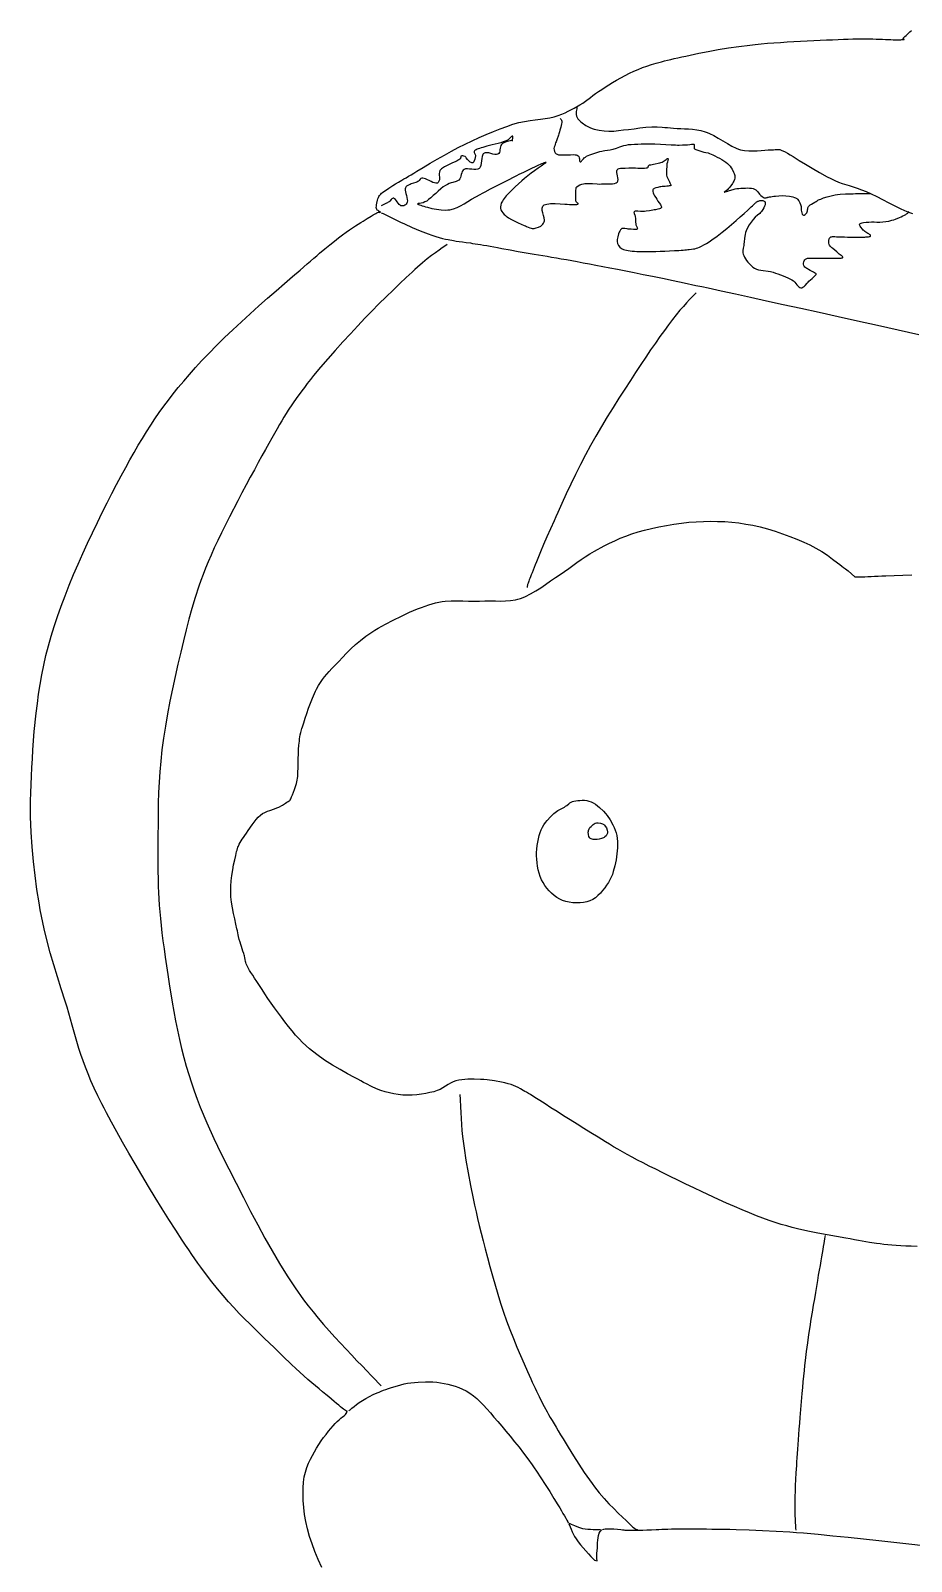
# Model space of a CAD drawing. Header units: millimetres. Extents: x 7 to 210, y 79 to 183.
# Drawn here: x 7 to 35.03, y 125.75 to 174.44 of the extents above; entities that cross this region are included whole.
import ezdxf

# ---------------------------------------------------------------- set-up
doc = ezdxf.new("R2010")
doc.units = ezdxf.units.MM
doc.header["$MEASUREMENT"] = 0
doc.layers.get('0').update_dxf_attribs({"linetype": 'CONTINUOUS'})

msp = doc.modelspace()

# ---------------------------------------------------------------- linework, layer by layer
at = {"color": 3}
msp.add_lwpolyline([(16.269, 125.56), (16.154, 125.814), (16.052, 126.064), (15.963, 126.308), (15.883, 126.546), (15.815, 126.781), (15.762, 127.014), (15.723, 127.243), (15.697, 127.467), (15.682, 127.683), (15.677, 127.889), (15.681, 128.085), (15.692, 128.267), (15.713, 128.436), (15.749, 128.591), (15.795, 128.735), (15.849, 128.87), (15.911, 128.997), (15.975, 129.119), (16.106, 129.354), (16.172, 129.469), (16.246, 129.581), (16.324, 129.688), (16.405, 129.791), (16.484, 129.887), (16.561, 129.977), (16.634, 130.06), (16.698, 130.135), (16.759, 130.201), (16.82, 130.257), (16.878, 130.305), (16.933, 130.346), (16.981, 130.384), (17.02, 130.419), (17.049, 130.453), (17.063, 130.488), (17.067, 130.504), (17.071, 130.513), (17.079, 130.522), (17.081, 130.524), (17.071, 130.526), (17.06, 130.53), (17.045, 130.538), (17.023, 130.55), (16.996, 130.567), (16.962, 130.591), (16.919, 130.624), (16.869, 130.664), (16.811, 130.715), (16.743, 130.773), (16.668, 130.837), (16.584, 130.906), (16.494, 130.981), (16.397, 131.061), (16.293, 131.147), (16.185, 131.237), (16.071, 131.333), (15.952, 131.433), (15.83, 131.539), (15.703, 131.65), (15.574, 131.765), (15.442, 131.886), (15.308, 132.011), (15.035, 132.277), (14.751, 132.554), (14.452, 132.841), (14.297, 132.99), (14.138, 133.143), (13.977, 133.302), (13.812, 133.468), (13.645, 133.64), (13.475, 133.821), (13.303, 134.01), (13.129, 134.208), (12.953, 134.417), (12.776, 134.637), (12.597, 134.868), (12.418, 135.112), (12.326, 135.241), (12.232, 135.375), (12.135, 135.516), (12.036, 135.661), (11.936, 135.811), (11.832, 135.967), (11.622, 136.289), (11.408, 136.624), (11.19, 136.969), (10.972, 137.322), (10.754, 137.678), (10.54, 138.035), (10.33, 138.391), (10.126, 138.74), (9.932, 139.082), (9.747, 139.412), (9.574, 139.726), (9.493, 139.877), (9.415, 140.023), (9.342, 140.164), (9.272, 140.299), (9.144, 140.557), (9.03, 140.801), (8.926, 141.033), (8.833, 141.256), (8.749, 141.469), (8.674, 141.673), (8.606, 141.872), (8.543, 142.065), (8.429, 142.44), (8.325, 142.81), (8.219, 143.183), (8.163, 143.376), (8.103, 143.572), (7.98, 143.965), (7.859, 144.349), (7.742, 144.725), (7.631, 145.102), (7.528, 145.482), (7.433, 145.871), (7.348, 146.273), (7.31, 146.48), (7.274, 146.693), (7.208, 147.126), (7.149, 147.566), (7.097, 148.016), (7.055, 148.477), (7.024, 148.948), (7.006, 149.436), (7.004, 149.939), (7.009, 150.196), (7.019, 150.46), (7.031, 150.727), (7.045, 151.001), (7.06, 151.28), (7.078, 151.564), (7.122, 152.143), (7.182, 152.735), (7.219, 153.036), (7.261, 153.339), (7.31, 153.644), (7.364, 153.949), (7.426, 154.256), (7.494, 154.564), (7.571, 154.872), (7.656, 155.179), (7.752, 155.49), (7.859, 155.81), (7.975, 156.135), (8.099, 156.466), (8.232, 156.8), (8.371, 157.136), (8.516, 157.473), (8.665, 157.809), (8.818, 158.142), (8.972, 158.471), (9.128, 158.795), (9.284, 159.112), (9.44, 159.42), (9.592, 159.718), (9.742, 160.006), (9.889, 160.28), (10.03, 160.54), (10.166, 160.788), (10.3, 161.025), (10.432, 161.252), (10.563, 161.471), (10.694, 161.684), (10.826, 161.89), (10.96, 162.093), (11.098, 162.292), (11.241, 162.491), (11.388, 162.689), (11.543, 162.888), (11.705, 163.089), (11.876, 163.295), (12.057, 163.505), (12.248, 163.723), (12.35, 163.835), (12.455, 163.95), (12.682, 164.185), (12.924, 164.428), (13.179, 164.676), (13.443, 164.927), (13.715, 165.18), (14.269, 165.682), (14.546, 165.928), (14.818, 166.166), (15.083, 166.397), (15.339, 166.618), (15.581, 166.826), (15.807, 167.02), (15.913, 167.111), (16.015, 167.198), (16.112, 167.28), (16.202, 167.358), (16.371, 167.501), (16.526, 167.631), (16.672, 167.747), (16.807, 167.851), (16.931, 167.945), (17.046, 168.028), (17.152, 168.103), (17.252, 168.17), (17.343, 168.23), (17.429, 168.284), (17.508, 168.333), (17.582, 168.378), (17.719, 168.462), (17.843, 168.541), (17.9, 168.578), (17.947, 168.606), (17.988, 168.628), (18.021, 168.644), (18.048, 168.655), (18.07, 168.662), (18.099, 168.664), (18.115, 168.658), (18.122, 168.651), (18.126, 168.648), (18.133, 168.655), (18.137, 168.669), (18.127, 168.68), (18.108, 168.692), (18.085, 168.703), (18.059, 168.717), (18.035, 168.733), (18.017, 168.754), (18.008, 168.781), (18.005, 168.815), (18.006, 168.856), (18.01, 168.902), (18.017, 168.951), (18.039, 169.049), (18.054, 169.093), (18.071, 169.133), (18.089, 169.167), (18.106, 169.195), (18.147, 169.244), (18.174, 169.267), (18.206, 169.294), (18.247, 169.324), (18.297, 169.36), (18.408, 169.435), (18.467, 169.474), (18.535, 169.517), (18.614, 169.564), (18.708, 169.62), (18.761, 169.651), (18.819, 169.685), (18.883, 169.723), (18.953, 169.763), (19.029, 169.808), (19.112, 169.858), (19.2, 169.911), (19.295, 169.969), (19.498, 170.091), (19.716, 170.221), (19.942, 170.353), (20.17, 170.484), (20.396, 170.608), (20.615, 170.721), (20.832, 170.827), (21.054, 170.933), (21.28, 171.037), (21.506, 171.137), (21.73, 171.231), (21.947, 171.318), (22.156, 171.396), (22.353, 171.464), (22.541, 171.516), (22.723, 171.555), (22.897, 171.585), (23.065, 171.607), (23.227, 171.625), (23.38, 171.646), (23.526, 171.67), (23.663, 171.703), (23.79, 171.743), (23.905, 171.785), (24.011, 171.83), (24.111, 171.876), (24.298, 171.975), (24.482, 172.081), (24.573, 172.136), (24.657, 172.194), (24.817, 172.315), (24.898, 172.377), (24.983, 172.44), (25.076, 172.505), (25.177, 172.572), (25.288, 172.642), (25.404, 172.715), (25.526, 172.791), (25.652, 172.868), (25.919, 173.018), (26.058, 173.088), (26.201, 173.152), (26.342, 173.209), (26.478, 173.263), (26.615, 173.313), (26.757, 173.359), (26.911, 173.405), (26.994, 173.428), (27.081, 173.451), (27.172, 173.475), (27.27, 173.498), (27.375, 173.524), (27.486, 173.549), (27.604, 173.576), (27.728, 173.603), (27.857, 173.632), (27.991, 173.66), (28.272, 173.719), (28.57, 173.779), (28.883, 173.836), (29.208, 173.891), (29.543, 173.94), (29.886, 173.983), (30.065, 174.002), (30.253, 174.02), (30.45, 174.037), (30.653, 174.052), (30.863, 174.068), (31.075, 174.081), (31.503, 174.106), (31.925, 174.128), (32.129, 174.137), (32.327, 174.146), (32.517, 174.153), (32.698, 174.16), (32.867, 174.167), (33.023, 174.172), (33.168, 174.176), (33.308, 174.179), (33.441, 174.18), (33.568, 174.18), (33.69, 174.178), (33.805, 174.176), (33.916, 174.172), (34.02, 174.168), (34.117, 174.165), (34.21, 174.161), (34.296, 174.158), (34.377, 174.155), (34.452, 174.152), (34.521, 174.15), (34.585, 174.15), (34.643, 174.151), (34.693, 174.153), (34.731, 174.155), (34.759, 174.156), (34.779, 174.158), (34.791, 174.16), (34.797, 174.163), (34.798, 174.165), (34.796, 174.168), (34.785, 174.177), (34.775, 174.189), (34.772, 174.197), (34.774, 174.206), (34.781, 174.215), (34.794, 174.227), (34.828, 174.253), (34.861, 174.284), (34.897, 174.319), (34.937, 174.358), (34.983, 174.399), (35.039, 174.441)], dxfattribs=at)
at = {"color": 7}
for points in [[(24.392, 172.018), (24.39, 171.991), (24.382, 171.957), (24.374, 171.915), (24.366, 171.868), (24.362, 171.819), (24.363, 171.77), (24.373, 171.722), (24.392, 171.678), (24.422, 171.636), (24.461, 171.591), (24.507, 171.547), (24.56, 171.503), (24.677, 171.422), (24.74, 171.387), (24.803, 171.356), (24.869, 171.331), (24.94, 171.309), (25.093, 171.276), (25.252, 171.255), (25.409, 171.244), (25.485, 171.242), (25.56, 171.245), (25.712, 171.26), (25.867, 171.28), (26.031, 171.3), (26.208, 171.32), (26.395, 171.344), (26.584, 171.365), (26.768, 171.376), (26.855, 171.377), (26.938, 171.376), (27.101, 171.369), (27.184, 171.362), (27.272, 171.355), (27.366, 171.347), (27.467, 171.338), (27.577, 171.33), (27.694, 171.326), (27.815, 171.321), (27.941, 171.314), (28.071, 171.304), (28.203, 171.287), (28.336, 171.261), (28.469, 171.224), (28.536, 171.2), (28.605, 171.171), (28.745, 171.101), (28.888, 171.019), (29.032, 170.932), (29.177, 170.846), (29.319, 170.766), (29.459, 170.7), (29.526, 170.674), (29.593, 170.652), (29.726, 170.626), (29.862, 170.614), (29.997, 170.612), (30.129, 170.619), (30.255, 170.63), (30.372, 170.642), (30.479, 170.65), (30.571, 170.652), (30.61, 170.652), (30.644, 170.652), (30.699, 170.656), (30.74, 170.66), (30.773, 170.663), (30.805, 170.662), (30.841, 170.657), (30.885, 170.643), (30.912, 170.633), (30.944, 170.62), (31.015, 170.586), (31.094, 170.543), (31.179, 170.492), (31.268, 170.436), (31.459, 170.314), (31.662, 170.191), (31.767, 170.13), (31.878, 170.065), (32.111, 169.928), (32.352, 169.795), (32.473, 169.733), (32.594, 169.675), (32.712, 169.625), (32.827, 169.583), (33.057, 169.51), (33.178, 169.473), (33.305, 169.43), (33.442, 169.382), (33.589, 169.322), (33.752, 169.249), (33.929, 169.161), (34.117, 169.065), (34.31, 168.965), (34.506, 168.866), (34.699, 168.774), (34.886, 168.692), (34.976, 168.657), (35.063, 168.627)], [(23.852, 171.653), (23.865, 171.638), (23.884, 171.618), (23.901, 171.591), (23.91, 171.559), (23.908, 171.519), (23.898, 171.471), (23.872, 171.369), (23.848, 171.27), (23.833, 171.218), (23.813, 171.156), (23.801, 171.12), (23.787, 171.08), (23.756, 170.994), (23.725, 170.907), (23.712, 170.868), (23.701, 170.834), (23.682, 170.777), (23.666, 170.729), (23.659, 170.687), (23.663, 170.645), (23.675, 170.601), (23.694, 170.558), (23.709, 170.539), (23.731, 170.521), (23.762, 170.506), (23.802, 170.494), (23.827, 170.49), (23.857, 170.487), (23.929, 170.486), (24.011, 170.488), (24.099, 170.492), (24.187, 170.495), (24.268, 170.496), (24.338, 170.492), (24.368, 170.488), (24.392, 170.481), (24.428, 170.462), (24.45, 170.432), (24.462, 170.398), (24.468, 170.363), (24.47, 170.328), (24.473, 170.298), (24.481, 170.277), (24.494, 170.267), (24.513, 170.27), (24.532, 170.284), (24.55, 170.305), (24.571, 170.332), (24.596, 170.361), (24.623, 170.391), (24.657, 170.419), (24.697, 170.444), (24.744, 170.466), (24.8, 170.488), (24.861, 170.51), (24.927, 170.532), (25.059, 170.574), (25.121, 170.592), (25.177, 170.607), (25.228, 170.619), (25.273, 170.628), (25.358, 170.64), (25.444, 170.651), (25.49, 170.659), (25.54, 170.67), (25.646, 170.704), (25.755, 170.745), (25.815, 170.765), (25.88, 170.785), (25.951, 170.801), (26.03, 170.814), (26.119, 170.823), (26.218, 170.829), (26.325, 170.834), (26.437, 170.837), (26.66, 170.838), (26.766, 170.838), (26.865, 170.837), (27.048, 170.831), (27.223, 170.821), (27.383, 170.81), (27.456, 170.806), (27.525, 170.804), (27.587, 170.802), (27.645, 170.802), (27.747, 170.803), (27.834, 170.806), (27.911, 170.808), (27.977, 170.816), (28.031, 170.827), (28.074, 170.833), (28.091, 170.831), (28.107, 170.825), (28.117, 170.815), (28.121, 170.799), (28.119, 170.759), (28.118, 170.716), (28.123, 170.696), (28.135, 170.68), (28.154, 170.666), (28.177, 170.655), (28.233, 170.635), (28.298, 170.615), (28.364, 170.596), (28.428, 170.58), (28.492, 170.567), (28.565, 170.549), (28.608, 170.533), (28.656, 170.512), (28.713, 170.485), (28.778, 170.454), (28.85, 170.418), (28.924, 170.379), (28.998, 170.338), (29.068, 170.296), (29.132, 170.254), (29.184, 170.212), (29.228, 170.17), (29.267, 170.125), (29.3, 170.078), (29.329, 170.031), (29.373, 169.939), (29.39, 169.897), (29.403, 169.86), (29.412, 169.828), (29.417, 169.799), (29.416, 169.75), (29.401, 169.703), (29.378, 169.65), (29.361, 169.618), (29.339, 169.582), (29.286, 169.507), (29.231, 169.436), (29.205, 169.406), (29.184, 169.381), (29.141, 169.344), (29.097, 169.32), (29.081, 169.312), (29.072, 169.307), (29.072, 169.305), (29.084, 169.305), (29.109, 169.311), (29.145, 169.322), (29.19, 169.338), (29.243, 169.356), (29.36, 169.391), (29.42, 169.405), (29.478, 169.415), (29.539, 169.422), (29.606, 169.428), (29.748, 169.435), (29.818, 169.436), (29.885, 169.433), (29.947, 169.426), (30, 169.415), (30.044, 169.397), (30.083, 169.372), (30.116, 169.341), (30.147, 169.309), (30.198, 169.244), (30.222, 169.215), (30.246, 169.193), (30.287, 169.162), (30.319, 169.14), (30.349, 169.126), (30.38, 169.118), (30.408, 169.119), (30.433, 169.128), (30.448, 169.134), (30.466, 169.141), (30.49, 169.146), (30.52, 169.152), (30.558, 169.158), (30.603, 169.164), (30.652, 169.171), (30.706, 169.179), (30.818, 169.191), (30.927, 169.193), (31.037, 169.187), (31.153, 169.174), (31.209, 169.164), (31.261, 169.152), (31.308, 169.138), (31.348, 169.122), (31.382, 169.102), (31.409, 169.079), (31.451, 169.025), (31.481, 168.967), (31.505, 168.909), (31.52, 168.851), (31.524, 168.79), (31.524, 168.732), (31.531, 168.683), (31.544, 168.643), (31.56, 168.607), (31.578, 168.582), (31.598, 168.57), (31.61, 168.57), (31.623, 168.575), (31.653, 168.593), (31.681, 168.621), (31.703, 168.649), (31.715, 168.678), (31.722, 168.71), (31.727, 168.744), (31.733, 168.774), (31.739, 168.8), (31.744, 168.823), (31.753, 168.845), (31.774, 168.869), (31.809, 168.896), (31.856, 168.925), (31.907, 168.955), (31.956, 168.982), (31.997, 169.007), (32.034, 169.032), (32.055, 169.044), (32.081, 169.057), (32.111, 169.07), (32.147, 169.085), (32.191, 169.1), (32.24, 169.118), (32.35, 169.155), (32.475, 169.191), (32.61, 169.219), (32.683, 169.228), (32.762, 169.236), (32.931, 169.246), (33.1, 169.252), (33.178, 169.253), (33.252, 169.256), (33.392, 169.258), (33.46, 169.259), (33.525, 169.258), (33.585, 169.258), (33.639, 169.257), (33.683, 169.256), (33.718, 169.256)], [(22.338, 170.922), (22.339, 170.937), (22.343, 170.959), (22.352, 171.015), (22.354, 171.041), (22.353, 171.064), (22.348, 171.08), (22.338, 171.086), (22.323, 171.081), (22.307, 171.068), (22.288, 171.05), (22.265, 171.026), (22.237, 170.999), (22.203, 170.972), (22.161, 170.946), (22.11, 170.922), (22.047, 170.9), (21.969, 170.877), (21.881, 170.853), (21.789, 170.829), (21.695, 170.806), (21.605, 170.783), (21.523, 170.761), (21.454, 170.742), (21.395, 170.724), (21.341, 170.708), (21.293, 170.693), (21.249, 170.678), (21.211, 170.665), (21.178, 170.65), (21.151, 170.635), (21.13, 170.618), (21.117, 170.601), (21.114, 170.582), (21.118, 170.563), (21.128, 170.543), (21.15, 170.501), (21.158, 170.48), (21.16, 170.458), (21.152, 170.406), (21.138, 170.347), (21.12, 170.294), (21.11, 170.272), (21.099, 170.256), (21.076, 170.239), (21.05, 170.235), (21.02, 170.242), (20.987, 170.26), (20.97, 170.275), (20.951, 170.295), (20.91, 170.346), (20.869, 170.396), (20.849, 170.417), (20.831, 170.432), (20.795, 170.449), (20.76, 170.455), (20.728, 170.453), (20.7, 170.443), (20.692, 170.436), (20.69, 170.428), (20.692, 170.406), (20.689, 170.392), (20.681, 170.375), (20.662, 170.354), (20.629, 170.331), (20.607, 170.317), (20.579, 170.303), (20.51, 170.269), (20.43, 170.233), (20.344, 170.193), (20.258, 170.151), (20.179, 170.11), (20.111, 170.069), (20.083, 170.048), (20.061, 170.028), (20.03, 169.987), (20.013, 169.943), (20.007, 169.897), (20.007, 169.852), (20.016, 169.767), (20.016, 169.731), (20.011, 169.7), (19.994, 169.651), (19.977, 169.613), (19.964, 169.599), (19.948, 169.59), (19.926, 169.586), (19.897, 169.587), (19.858, 169.596), (19.808, 169.615), (19.752, 169.64), (19.692, 169.669), (19.631, 169.698), (19.574, 169.723), (19.523, 169.741), (19.481, 169.75), (19.45, 169.75), (19.427, 169.741), (19.41, 169.728), (19.396, 169.711), (19.368, 169.672), (19.351, 169.653), (19.328, 169.638), (19.299, 169.625), (19.264, 169.612), (19.189, 169.588), (19.114, 169.564), (19.081, 169.551), (19.053, 169.537), (19.006, 169.514), (18.969, 169.494), (18.953, 169.481), (18.941, 169.464), (18.932, 169.441), (18.927, 169.411), (18.927, 169.37), (18.936, 169.318), (18.949, 169.258), (18.963, 169.196), (18.977, 169.133), (18.988, 169.074), (18.993, 169.023), (18.99, 168.982), (18.978, 168.951), (18.959, 168.924), (18.935, 168.901), (18.908, 168.884), (18.878, 168.872), (18.847, 168.865), (18.817, 168.864), (18.789, 168.869), (18.761, 168.884), (18.733, 168.912), (18.703, 168.949), (18.673, 168.99), (18.644, 169.029), (18.616, 169.066), (18.588, 169.093), (18.562, 169.108), (18.538, 169.11), (18.516, 169.102), (18.494, 169.087), (18.474, 169.068), (18.431, 169.021), (18.409, 169), (18.385, 168.982), (18.357, 168.967), (18.327, 168.951), (18.261, 168.918), (18.201, 168.889), (18.176, 168.878), (18.159, 168.869)], [(22.329, 170.961), (22.301, 170.951), (22.263, 170.94), (22.217, 170.926), (22.166, 170.91), (22.115, 170.891), (22.066, 170.87), (22.023, 170.847), (21.989, 170.82), (21.966, 170.786), (21.952, 170.746), (21.945, 170.7), (21.939, 170.653), (21.933, 170.607), (21.923, 170.566), (21.904, 170.531), (21.876, 170.508), (21.833, 170.499), (21.779, 170.503), (21.717, 170.516), (21.651, 170.533), (21.584, 170.549), (21.522, 170.557), (21.467, 170.555), (21.442, 170.548), (21.422, 170.536), (21.405, 170.519), (21.392, 170.497), (21.372, 170.441), (21.361, 170.373), (21.353, 170.298), (21.345, 170.225), (21.333, 170.155), (21.312, 170.096), (21.298, 170.073), (21.281, 170.054), (21.234, 170.031), (21.177, 170.022), (21.111, 170.024), (21.041, 170.031), (20.971, 170.039), (20.905, 170.044), (20.846, 170.041), (20.798, 170.026), (20.764, 169.997), (20.74, 169.959), (20.724, 169.914), (20.71, 169.865), (20.698, 169.815), (20.681, 169.767), (20.66, 169.723), (20.629, 169.686), (20.589, 169.659), (20.544, 169.639), (20.443, 169.611), (20.387, 169.596), (20.327, 169.577), (20.266, 169.551), (20.203, 169.516), (20.135, 169.467), (20.059, 169.406), (19.977, 169.338), (19.895, 169.265), (19.814, 169.193), (19.737, 169.126), (19.667, 169.067), (19.608, 169.021), (19.551, 168.99), (19.491, 168.968), (19.433, 168.954), (19.381, 168.944), (19.342, 168.938), (19.329, 168.935), (19.321, 168.931), (19.319, 168.927), (19.323, 168.922), (19.334, 168.916), (19.353, 168.908), (19.381, 168.899), (19.418, 168.886), (19.463, 168.871), (19.515, 168.856), (19.572, 168.839), (19.636, 168.821), (19.774, 168.788), (19.921, 168.76), (20.07, 168.74), (20.214, 168.734), (20.282, 168.737), (20.345, 168.744), (20.464, 168.773), (20.578, 168.816), (20.689, 168.87), (20.802, 168.934), (20.918, 169.004), (21.039, 169.08), (21.169, 169.156), (21.309, 169.232), (21.385, 169.271), (21.467, 169.314), (21.642, 169.404), (21.829, 169.499), (22.019, 169.598), (22.208, 169.694), (22.388, 169.787), (22.473, 169.83), (22.554, 169.87), (22.628, 169.907), (22.697, 169.941), (22.828, 170.005), (22.955, 170.066), (23.074, 170.123), (23.181, 170.173), (23.229, 170.195), (23.272, 170.213), (23.311, 170.229), (23.343, 170.242), (23.369, 170.251), (23.388, 170.256), (23.401, 170.257), (23.406, 170.253), (23.402, 170.244), (23.388, 170.23), (23.365, 170.211), (23.335, 170.188), (23.298, 170.161), (23.254, 170.131), (23.155, 170.062), (23.044, 169.985), (22.931, 169.904), (22.822, 169.822), (22.771, 169.781), (22.726, 169.742), (22.633, 169.66), (22.533, 169.57), (22.429, 169.475), (22.326, 169.377), (22.228, 169.279), (22.141, 169.186), (22.103, 169.141), (22.069, 169.099), (22.041, 169.059), (22.017, 169.021), (21.983, 168.953), (21.963, 168.892), (21.954, 168.837), (21.957, 168.785), (21.972, 168.736), (21.996, 168.689), (22.03, 168.641), (22.074, 168.592), (22.101, 168.566), (22.134, 168.54), (22.172, 168.513), (22.214, 168.485), (22.309, 168.431), (22.412, 168.378), (22.517, 168.328), (22.618, 168.282), (22.709, 168.243), (22.748, 168.227), (22.783, 168.212), (22.841, 168.189), (22.89, 168.171), (22.931, 168.16), (22.967, 168.152), (23.03, 168.152), (23.095, 168.165), (23.168, 168.189), (23.241, 168.226), (23.276, 168.251), (23.305, 168.282), (23.33, 168.319), (23.349, 168.361), (23.354, 168.386), (23.354, 168.415), (23.344, 168.485), (23.324, 168.562), (23.302, 168.642), (23.287, 168.722), (23.284, 168.759), (23.285, 168.794), (23.291, 168.826), (23.303, 168.856), (23.323, 168.88), (23.349, 168.899), (23.387, 168.914), (23.434, 168.925), (23.49, 168.933), (23.553, 168.937), (23.623, 168.938), (23.697, 168.938), (23.851, 168.931), (24.006, 168.921), (24.08, 168.916), (24.15, 168.912), (24.213, 168.908), (24.269, 168.906), (24.317, 168.906), (24.354, 168.908), (24.381, 168.912), (24.402, 168.916), (24.416, 168.921), (24.425, 168.927), (24.428, 168.933), (24.428, 168.939), (24.416, 168.952), (24.398, 168.968), (24.377, 168.984), (24.36, 169.002), (24.354, 169.021), (24.353, 169.067), (24.352, 169.119), (24.354, 169.232), (24.354, 169.293), (24.353, 169.358), (24.36, 169.42), (24.369, 169.448), (24.383, 169.471), (24.425, 169.509), (24.48, 169.54), (24.55, 169.562), (24.593, 169.571), (24.639, 169.577), (24.692, 169.581), (24.753, 169.581), (24.818, 169.578), (24.888, 169.573), (25.032, 169.564), (25.103, 169.562), (25.169, 169.563), (25.237, 169.564), (25.309, 169.564), (25.453, 169.566), (25.522, 169.57), (25.582, 169.58), (25.634, 169.596), (25.672, 169.62), (25.685, 169.636), (25.694, 169.655), (25.699, 169.703), (25.693, 169.758), (25.681, 169.819), (25.667, 169.878), (25.658, 169.933), (25.657, 169.981), (25.672, 170.017), (25.699, 170.04), (25.734, 170.056), (25.776, 170.065), (25.823, 170.069), (25.928, 170.071), (26.042, 170.074), (26.105, 170.075), (26.177, 170.075), (26.253, 170.074), (26.332, 170.071), (26.408, 170.069), (26.48, 170.068), (26.541, 170.069), (26.59, 170.074), (26.623, 170.081), (26.643, 170.091), (26.653, 170.103), (26.658, 170.116), (26.662, 170.13), (26.667, 170.143), (26.68, 170.156), (26.703, 170.168), (26.737, 170.177), (26.778, 170.186), (26.826, 170.195), (26.876, 170.203), (26.976, 170.221), (27.022, 170.231), (27.062, 170.243), (27.098, 170.259), (27.133, 170.279), (27.199, 170.324), (27.227, 170.344), (27.252, 170.36), (27.272, 170.37), (27.287, 170.372), (27.295, 170.366), (27.296, 170.354), (27.292, 170.337), (27.285, 170.316), (27.266, 170.262), (27.253, 170.199), (27.25, 170.162), (27.246, 170.12), (27.238, 170.025), (27.236, 169.927), (27.237, 169.882), (27.242, 169.841), (27.252, 169.802), (27.266, 169.763), (27.301, 169.691), (27.336, 169.628), (27.35, 169.6), (27.36, 169.577), (27.367, 169.559), (27.374, 169.545), (27.385, 169.526), (27.386, 169.521), (27.381, 169.516), (27.371, 169.51), (27.354, 169.504), (27.327, 169.499), (27.292, 169.494), (27.249, 169.49), (27.201, 169.486), (27.106, 169.479), (27.062, 169.475), (27.024, 169.469), (26.959, 169.455), (26.899, 169.439), (26.85, 169.419), (26.831, 169.407), (26.817, 169.393), (26.808, 169.378), (26.803, 169.36), (26.804, 169.321), (26.817, 169.278), (26.835, 169.232), (26.861, 169.183), (26.895, 169.13), (26.934, 169.075), (26.968, 169.021), (27.004, 168.966), (27.044, 168.908), (27.061, 168.882), (27.074, 168.856), (27.081, 168.834), (27.081, 168.814), (27.073, 168.799), (27.06, 168.787), (27.042, 168.778), (27.019, 168.77), (26.961, 168.757), (26.892, 168.744), (26.852, 168.736), (26.805, 168.728), (26.7, 168.712), (26.591, 168.697), (26.541, 168.692), (26.495, 168.688), (26.411, 168.688), (26.329, 168.694), (26.294, 168.696), (26.263, 168.697), (26.237, 168.695), (26.217, 168.688), (26.206, 168.675), (26.204, 168.66), (26.206, 168.641), (26.213, 168.621), (26.232, 168.574), (26.241, 168.549), (26.246, 168.524), (26.25, 168.47), (26.253, 168.408), (26.257, 168.346), (26.262, 168.291), (26.268, 168.266), (26.277, 168.242), (26.299, 168.195), (26.307, 168.174), (26.312, 168.155), (26.311, 168.139), (26.302, 168.127), (26.284, 168.119), (26.259, 168.116), (26.229, 168.115), (26.194, 168.117), (26.119, 168.123), (26.049, 168.127), (26.017, 168.13), (25.984, 168.135), (25.916, 168.148), (25.883, 168.151), (25.852, 168.15), (25.823, 168.143), (25.798, 168.127), (25.775, 168.101), (25.753, 168.067), (25.732, 168.026), (25.714, 167.98), (25.686, 167.885), (25.677, 167.841), (25.672, 167.802), (25.672, 167.732), (25.685, 167.665), (25.711, 167.605), (25.753, 167.555), (25.808, 167.514), (25.876, 167.483), (25.918, 167.47), (25.965, 167.458), (26.018, 167.448), (26.078, 167.439), (26.144, 167.431), (26.217, 167.424), (26.294, 167.419), (26.377, 167.415), (26.467, 167.413), (26.563, 167.412), (26.666, 167.412), (26.774, 167.414), (26.833, 167.415), (26.897, 167.417), (27.036, 167.421), (27.185, 167.427), (27.338, 167.434), (27.49, 167.443), (27.634, 167.452), (27.702, 167.457), (27.765, 167.461), (27.823, 167.466), (27.875, 167.472), (27.923, 167.477), (27.964, 167.482), (28.035, 167.489), (28.095, 167.496), (28.145, 167.505), (28.192, 167.517), (28.24, 167.533), (28.294, 167.556), (28.358, 167.586), (28.432, 167.625), (28.51, 167.672), (28.592, 167.725), (28.677, 167.782), (28.847, 167.905), (29.008, 168.027), (29.162, 168.147), (29.312, 168.273), (29.456, 168.398), (29.588, 168.514), (29.712, 168.626), (29.829, 168.735), (29.883, 168.785), (29.932, 168.831), (29.977, 168.873), (30.016, 168.908), (30.047, 168.937), (30.073, 168.959), (30.091, 168.977), (30.108, 168.99), (30.134, 169.007), (30.149, 169.015), (30.167, 169.021), (30.213, 169.033), (30.263, 169.036), (30.309, 169.033), (30.344, 169.021), (30.366, 169.002), (30.379, 168.974), (30.383, 168.939), (30.377, 168.899), (30.362, 168.854), (30.337, 168.802), (30.302, 168.746), (30.259, 168.688), (30.233, 168.658), (30.204, 168.628), (30.137, 168.567), (30.065, 168.502), (30, 168.429), (29.937, 168.349), (29.874, 168.263), (29.818, 168.169), (29.772, 168.07), (29.755, 168.017), (29.741, 167.959), (29.72, 167.837), (29.707, 167.717), (29.702, 167.661), (29.697, 167.609), (29.691, 167.563), (29.684, 167.521), (29.671, 167.444), (29.668, 167.408), (29.671, 167.37), (29.68, 167.331), (29.697, 167.288), (29.722, 167.239), (29.753, 167.186), (29.79, 167.13), (29.832, 167.074), (29.879, 167.019), (29.93, 166.968), (29.984, 166.922), (30.041, 166.884), (30.103, 166.856), (30.171, 166.835), (30.243, 166.821), (30.319, 166.81), (30.475, 166.789), (30.553, 166.775), (30.629, 166.756), (30.705, 166.731), (30.786, 166.703), (30.948, 166.641), (31.026, 166.609), (31.101, 166.576), (31.168, 166.543), (31.228, 166.511), (31.279, 166.477), (31.322, 166.438), (31.359, 166.396), (31.391, 166.356), (31.421, 166.318), (31.45, 166.288), (31.48, 166.266), (31.511, 166.256), (31.546, 166.261), (31.58, 166.278), (31.615, 166.304), (31.649, 166.338), (31.713, 166.409), (31.743, 166.442), (31.771, 166.47), (31.823, 166.516), (31.87, 166.56), (31.912, 166.6), (31.945, 166.632), (31.97, 166.656), (31.989, 166.672), (31.999, 166.686), (32, 166.7), (31.992, 166.713), (31.975, 166.724), (31.95, 166.738), (31.917, 166.756), (31.896, 166.767), (31.871, 166.781), (31.814, 166.812), (31.757, 166.844), (31.731, 166.859), (31.71, 166.873), (31.675, 166.898), (31.645, 166.921), (31.623, 166.946), (31.609, 166.974), (31.602, 167.009), (31.602, 167.048), (31.608, 167.087), (31.62, 167.12), (31.639, 167.146), (31.665, 167.167), (31.721, 167.198), (31.731, 167.202), (31.738, 167.205), (31.75, 167.206), (31.76, 167.205), (31.775, 167.204), (31.796, 167.203), (31.827, 167.203), (31.869, 167.203), (31.919, 167.203), (31.976, 167.203), (32.038, 167.203), (32.172, 167.202), (32.303, 167.203), (32.371, 167.203), (32.448, 167.202), (32.607, 167.2), (32.681, 167.2), (32.746, 167.202), (32.799, 167.207), (32.82, 167.211), (32.835, 167.215), (32.852, 167.225), (32.853, 167.239), (32.841, 167.255), (32.821, 167.273), (32.794, 167.292), (32.765, 167.312), (32.737, 167.333), (32.712, 167.354), (32.687, 167.377), (32.658, 167.402), (32.594, 167.456), (32.53, 167.509), (32.504, 167.533), (32.482, 167.555), (32.449, 167.588), (32.427, 167.615), (32.414, 167.642), (32.409, 167.676), (32.408, 167.699), (32.407, 167.725), (32.41, 167.784), (32.417, 167.812), (32.427, 167.839), (32.443, 167.861), (32.466, 167.877), (32.493, 167.887), (32.525, 167.891), (32.561, 167.892), (32.601, 167.889), (32.647, 167.886), (32.699, 167.882), (32.758, 167.879), (32.824, 167.877), (32.861, 167.877), (32.903, 167.877), (32.999, 167.876), (33.105, 167.875), (33.215, 167.874), (33.323, 167.873), (33.424, 167.873), (33.511, 167.875), (33.548, 167.876), (33.58, 167.877), (33.63, 167.88), (33.668, 167.884), (33.696, 167.889), (33.715, 167.896), (33.727, 167.902), (33.732, 167.91), (33.731, 167.932), (33.721, 167.945), (33.702, 167.958), (33.676, 167.974), (33.644, 167.99), (33.579, 168.028), (33.549, 168.048), (33.524, 168.07), (33.5, 168.096), (33.475, 168.124), (33.425, 168.186), (33.405, 168.217), (33.391, 168.245), (33.385, 168.271), (33.389, 168.291), (33.405, 168.307), (33.431, 168.32), (33.465, 168.329), (33.505, 168.336), (33.593, 168.346), (33.68, 168.353), (33.762, 168.356), (33.847, 168.354), (33.936, 168.351), (34.027, 168.353), (34.119, 168.359), (34.215, 168.368), (34.313, 168.383), (34.413, 168.407), (34.468, 168.424), (34.527, 168.446), (34.65, 168.497), (34.709, 168.523), (34.763, 168.549), (34.811, 168.572), (34.85, 168.592), (34.88, 168.609), (34.901, 168.624), (34.917, 168.639), (34.927, 168.651), (34.94, 168.672), (34.951, 168.688)], [(25.161, 126.747), (25.156, 126.747), (25.13, 126.749), (25.066, 126.75), (24.989, 126.753), (24.905, 126.756), (24.817, 126.761), (24.731, 126.767), (24.65, 126.776), (24.579, 126.788), (24.513, 126.805), (24.449, 126.826), (24.325, 126.876), (24.269, 126.902), (24.218, 126.925), (24.177, 126.945), (24.145, 126.959), (24.127, 126.946), (24.169, 126.854), (24.205, 126.771), (24.236, 126.695), (24.269, 126.622), (24.31, 126.546), (24.362, 126.463), (24.429, 126.372), (24.507, 126.275), (24.591, 126.176), (24.677, 126.081), (24.76, 125.99), (24.836, 125.909), (24.899, 125.841), (24.924, 125.813), (24.946, 125.79), (25.028, 125.766), (25.025, 125.837), (25.027, 126.007), (25.039, 126.17), (25.044, 126.252), (25.048, 126.336), (25.053, 126.42), (25.06, 126.501), (25.073, 126.578), (25.096, 126.646), (25.129, 126.702), (25.172, 126.741), (25.161, 126.747)]]:
    msp.add_lwpolyline(points, dxfattribs=at)
at = {"color": 5}
for points in [[(18.159, 168.649), (18.219, 168.621), (18.29, 168.588), (18.372, 168.548), (18.462, 168.503), (18.561, 168.455), (18.668, 168.403), (18.78, 168.349), (18.897, 168.294), (19.142, 168.181), (19.396, 168.072), (19.65, 167.974), (19.775, 167.93), (19.897, 167.892), (20.01, 167.859), (20.111, 167.832), (20.205, 167.811), (20.292, 167.792), (20.461, 167.762), (20.55, 167.748), (20.645, 167.735), (20.75, 167.72), (20.866, 167.704), (20.999, 167.686), (21.071, 167.674), (21.149, 167.663), (21.233, 167.649), (21.321, 167.635), (21.416, 167.619), (21.518, 167.602), (21.626, 167.583), (21.742, 167.562), (21.865, 167.539), (21.997, 167.515), (22.261, 167.466), (22.519, 167.42), (22.773, 167.376), (23.032, 167.332), (23.3, 167.287), (23.44, 167.262), (23.584, 167.238), (23.734, 167.212), (23.889, 167.185), (24.052, 167.157), (24.222, 167.126), (24.4, 167.094), (24.588, 167.06), (24.784, 167.024), (24.992, 166.985), (25.211, 166.943), (25.441, 166.899), (25.684, 166.851), (25.94, 166.8), (26.212, 166.746), (26.497, 166.688), (26.798, 166.627), (27.115, 166.562), (27.45, 166.492), (27.802, 166.418), (28.173, 166.339), (28.366, 166.298), (28.563, 166.256), (28.981, 166.166), (29.43, 166.068), (29.911, 165.963), (30.42, 165.851), (30.956, 165.734), (31.516, 165.61), (32.098, 165.481), (32.7, 165.347), (33.321, 165.209), (33.956, 165.068), (34.606, 164.922), (35.267, 164.775)], [(20.257, 167.636), (20.189, 167.586), (20.106, 167.528), (20.007, 167.459), (19.893, 167.378), (19.766, 167.284), (19.628, 167.177), (19.479, 167.055), (19.32, 166.917), (19.235, 166.841), (19.147, 166.76), (18.956, 166.584), (18.752, 166.394), (18.537, 166.189), (18.315, 165.974), (18.09, 165.751), (17.865, 165.522), (17.642, 165.292), (17.416, 165.052), (17.181, 164.8), (16.94, 164.538), (16.698, 164.27), (16.459, 164), (16.228, 163.731), (16.011, 163.468), (15.908, 163.339), (15.809, 163.213), (15.718, 163.093), (15.632, 162.979), (15.552, 162.871), (15.477, 162.767), (15.335, 162.567), (15.201, 162.364), (15.135, 162.259), (15.067, 162.149), (14.997, 162.033), (14.923, 161.908), (14.846, 161.775), (14.764, 161.631), (14.676, 161.475), (14.581, 161.305), (14.478, 161.119), (14.367, 160.918), (14.248, 160.702), (14.124, 160.474), (13.996, 160.236), (13.863, 159.991), (13.73, 159.74), (13.596, 159.485), (13.331, 158.971), (13.202, 158.716), (13.078, 158.466), (12.96, 158.221), (12.85, 157.985), (12.747, 157.759), (12.654, 157.545), (12.57, 157.341), (12.493, 157.144), (12.421, 156.954), (12.355, 156.769), (12.237, 156.411), (12.134, 156.065), (12.041, 155.725), (11.954, 155.383), (11.869, 155.033), (11.825, 154.852), (11.78, 154.668), (11.69, 154.289), (11.601, 153.9), (11.516, 153.504), (11.436, 153.107), (11.361, 152.711), (11.295, 152.32), (11.236, 151.936), (11.185, 151.565), (11.145, 151.208), (11.115, 150.865), (11.092, 150.532), (11.076, 150.202), (11.066, 149.872), (11.061, 149.538), (11.059, 149.195), (11.058, 148.839), (11.057, 148.479), (11.055, 148.123), (11.055, 147.765), (11.06, 147.4), (11.066, 147.212), (11.073, 147.021), (11.084, 146.823), (11.097, 146.621), (11.113, 146.413), (11.133, 146.196), (11.157, 145.972), (11.185, 145.739), (11.217, 145.494), (11.251, 145.239), (11.287, 144.972), (11.326, 144.698), (11.367, 144.415), (11.412, 144.126), (11.509, 143.537), (11.62, 142.941), (11.743, 142.351), (11.811, 142.062), (11.881, 141.778), (11.957, 141.502), (12.035, 141.234), (12.12, 140.972), (12.209, 140.713), (12.304, 140.454), (12.404, 140.199), (12.616, 139.695), (12.84, 139.201), (13.073, 138.715), (13.309, 138.241), (13.546, 137.776), (13.778, 137.323), (14.005, 136.882), (14.232, 136.452), (14.458, 136.033), (14.69, 135.624), (14.926, 135.224), (15.17, 134.832), (15.425, 134.448), (15.692, 134.071), (15.835, 133.881), (15.991, 133.685), (16.155, 133.486), (16.328, 133.285), (16.505, 133.084), (16.685, 132.884), (16.866, 132.688), (17.045, 132.496), (17.221, 132.311), (17.39, 132.134), (17.551, 131.966), (17.702, 131.809), (17.841, 131.666), (17.964, 131.536), (18.071, 131.424), (18.117, 131.374), (18.159, 131.329)], [(28.186, 166.104), (28.13, 166.044), (28.06, 165.971), (27.975, 165.884), (27.881, 165.784), (27.776, 165.671), (27.665, 165.545), (27.549, 165.406), (27.43, 165.254), (27.305, 165.087), (27.172, 164.906), (27.032, 164.712), (26.886, 164.504), (26.735, 164.286), (26.579, 164.056), (26.42, 163.818), (26.258, 163.571), (26.089, 163.312), (25.911, 163.037), (25.727, 162.75), (25.539, 162.454), (25.353, 162.153), (25.168, 161.849), (24.99, 161.546), (24.822, 161.248), (24.661, 160.947), (24.502, 160.638), (24.347, 160.324), (24.196, 160.011), (24.051, 159.702), (23.913, 159.403), (23.782, 159.117), (23.72, 158.98), (23.66, 158.849), (23.544, 158.592), (23.433, 158.34), (23.329, 158.096), (23.232, 157.864), (23.142, 157.647), (23.101, 157.546), (23.063, 157.45), (23.026, 157.36), (22.992, 157.276), (22.961, 157.199), (22.933, 157.129), (22.908, 157.067), (22.887, 157.014), (22.87, 156.967), (22.855, 156.928), (22.843, 156.894), (22.834, 156.866), (22.821, 156.823), (22.814, 156.794), (22.81, 156.773), (22.806, 156.754), (22.801, 156.732)], [(15.268, 149.974), (15.28, 150.006), (15.307, 150.065), (15.338, 150.135), (15.372, 150.214), (15.407, 150.303), (15.439, 150.398), (15.468, 150.498), (15.489, 150.603), (15.497, 150.659), (15.503, 150.719), (15.512, 150.851), (15.518, 150.992), (15.521, 151.137), (15.523, 151.284), (15.526, 151.425), (15.531, 151.556), (15.534, 151.615), (15.539, 151.67), (15.544, 151.72), (15.548, 151.766), (15.556, 151.846), (15.563, 151.914), (15.573, 151.978), (15.585, 152.042), (15.602, 152.113), (15.625, 152.197), (15.64, 152.246), (15.656, 152.3), (15.675, 152.36), (15.695, 152.425), (15.74, 152.569), (15.792, 152.724), (15.849, 152.887), (15.909, 153.051), (15.973, 153.21), (16.038, 153.359), (16.07, 153.428), (16.103, 153.492), (16.166, 153.606), (16.228, 153.707), (16.29, 153.798), (16.355, 153.884), (16.427, 153.968), (16.506, 154.057), (16.595, 154.151), (16.699, 154.257), (16.811, 154.376), (16.931, 154.502), (17.059, 154.635), (17.196, 154.772), (17.343, 154.91), (17.502, 155.047), (17.675, 155.179), (17.86, 155.305), (17.96, 155.368), (18.068, 155.431), (18.18, 155.496), (18.297, 155.562), (18.545, 155.692), (18.802, 155.819), (19.062, 155.939), (19.316, 156.048), (19.441, 156.095), (19.561, 156.139), (19.677, 156.178), (19.787, 156.212), (19.893, 156.24), (19.996, 156.263), (20.098, 156.279), (20.197, 156.292), (20.39, 156.305), (20.577, 156.307), (20.758, 156.302), (20.937, 156.296), (21.114, 156.293), (21.289, 156.298), (21.462, 156.303), (21.631, 156.303), (21.794, 156.3), (21.956, 156.298), (22.116, 156.302), (22.274, 156.314), (22.434, 156.34), (22.513, 156.359), (22.594, 156.383), (22.674, 156.412), (22.753, 156.445), (22.915, 156.526), (23.077, 156.618), (23.236, 156.72), (23.394, 156.828), (23.551, 156.937), (23.703, 157.042), (23.852, 157.14), (23.995, 157.235), (24.131, 157.33), (24.391, 157.522), (24.522, 157.615), (24.656, 157.708), (24.796, 157.798), (24.946, 157.885), (25.261, 158.054), (25.425, 158.135), (25.593, 158.215), (25.766, 158.292), (25.947, 158.365), (26.136, 158.432), (26.333, 158.494), (26.544, 158.552), (26.765, 158.605), (26.997, 158.656), (27.235, 158.702), (27.475, 158.742), (27.716, 158.776), (27.954, 158.802), (28.186, 158.82), (28.414, 158.83), (28.64, 158.834), (28.866, 158.832), (29.091, 158.822), (29.315, 158.806), (29.54, 158.781), (29.764, 158.747), (29.99, 158.706), (30.22, 158.654), (30.457, 158.591), (30.695, 158.519), (30.933, 158.44), (31.167, 158.354), (31.391, 158.265), (31.606, 158.173), (31.803, 158.083), (31.992, 157.984), (32.179, 157.871), (32.358, 157.751), (32.526, 157.631), (32.68, 157.516), (32.751, 157.461), (32.816, 157.41), (32.876, 157.364), (32.931, 157.321), (32.979, 157.286), (33.021, 157.257), (33.236, 157.067), (33.302, 157.067), (33.376, 157.067), (33.459, 157.07), (33.549, 157.072), (33.645, 157.076), (33.749, 157.08), (33.86, 157.085), (33.975, 157.091), (34.096, 157.097), (34.221, 157.102), (34.484, 157.114), (34.759, 157.124), (35.044, 157.133)], [(35.216, 135.768), (35.03, 135.774), (34.858, 135.781), (34.698, 135.789), (34.551, 135.798), (34.412, 135.808), (34.282, 135.82), (34.158, 135.832), (34.04, 135.846), (33.925, 135.861), (33.7, 135.896), (33.47, 135.936), (33.349, 135.958), (33.223, 135.982), (33.089, 136.008), (32.947, 136.035), (32.652, 136.088), (32.354, 136.14), (32.051, 136.194), (31.736, 136.256), (31.409, 136.329), (31.239, 136.372), (31.065, 136.419), (30.885, 136.471), (30.699, 136.528), (30.508, 136.593), (30.31, 136.664), (30.1, 136.744), (29.878, 136.834), (29.643, 136.932), (29.399, 137.037), (29.148, 137.148), (28.891, 137.265), (28.371, 137.506), (28.111, 137.63), (27.854, 137.753), (27.603, 137.875), (27.358, 137.994), (27.124, 138.11), (26.9, 138.221), (26.691, 138.326), (26.497, 138.424), (26.318, 138.515), (26.148, 138.605), (25.988, 138.692), (25.837, 138.776), (25.693, 138.858), (25.556, 138.938), (25.425, 139.016), (25.299, 139.092), (25.061, 139.24), (24.835, 139.383), (24.614, 139.521), (24.392, 139.658), (24.171, 139.793), (23.959, 139.927), (23.755, 140.057), (23.562, 140.182), (23.38, 140.301), (23.209, 140.411), (23.051, 140.51), (22.908, 140.596), (22.843, 140.635), (22.784, 140.67), (22.73, 140.701), (22.68, 140.73), (22.594, 140.779), (22.517, 140.82), (22.446, 140.855), (22.373, 140.885), (22.293, 140.914), (22.202, 140.943), (22.1, 140.972), (21.992, 140.997), (21.766, 141.037), (21.538, 141.065), (21.427, 141.075), (21.32, 141.081), (21.117, 141.089), (20.919, 141.086), (20.823, 141.08), (20.727, 141.068), (20.633, 141.052), (20.539, 141.031), (20.451, 141.001), (20.368, 140.96), (20.288, 140.914), (20.209, 140.864), (20.127, 140.813), (20.038, 140.765), (19.942, 140.724), (19.834, 140.691), (19.713, 140.664), (19.582, 140.637), (19.442, 140.614), (19.298, 140.595), (19.148, 140.582), (18.997, 140.577), (18.847, 140.581), (18.7, 140.596), (18.559, 140.62), (18.422, 140.649), (18.287, 140.686), (18.15, 140.731), (18.008, 140.786), (17.856, 140.854), (17.691, 140.935), (17.602, 140.981), (17.51, 141.031), (17.412, 141.084), (17.308, 141.14), (17.087, 141.261), (16.851, 141.394), (16.608, 141.539), (16.36, 141.697), (16.116, 141.87), (15.879, 142.057), (15.656, 142.259), (15.547, 142.371), (15.436, 142.492), (15.324, 142.624), (15.21, 142.763), (15.097, 142.908), (14.985, 143.057), (14.765, 143.36), (14.558, 143.659), (14.461, 143.803), (14.369, 143.941), (14.284, 144.07), (14.205, 144.19), (14.134, 144.298), (14.071, 144.394), (14.017, 144.477), (13.973, 144.55), (13.936, 144.614), (13.907, 144.67), (13.883, 144.719), (13.866, 144.761), (13.852, 144.799), (13.842, 144.833), (13.83, 144.893), (13.822, 144.95), (13.81, 145.012), (13.801, 145.047), (13.788, 145.087), (13.76, 145.165), (13.735, 145.237), (13.711, 145.305), (13.689, 145.373), (13.668, 145.447), (13.646, 145.529), (13.624, 145.626), (13.611, 145.679), (13.598, 145.739), (13.585, 145.803), (13.569, 145.872), (13.535, 146.023), (13.498, 146.187), (13.462, 146.36), (13.428, 146.538), (13.4, 146.716), (13.381, 146.891), (13.372, 147.058), (13.375, 147.225), (13.388, 147.397), (13.409, 147.57), (13.436, 147.743), (13.466, 147.908), (13.499, 148.063), (13.531, 148.204), (13.547, 148.267), (13.561, 148.326), (13.575, 148.378), (13.589, 148.426), (13.603, 148.467), (13.616, 148.504), (13.645, 148.568), (13.674, 148.621), (13.706, 148.67), (13.741, 148.719), (13.781, 148.774), (13.826, 148.839), (13.875, 148.915), (13.931, 149), (14.052, 149.177), (14.116, 149.263), (14.182, 149.345), (14.25, 149.419), (14.317, 149.483), (14.387, 149.534), (14.462, 149.575), (14.54, 149.609), (14.618, 149.639), (14.77, 149.689), (14.839, 149.714), (14.903, 149.742), (15.017, 149.803), (15.118, 149.867), (15.163, 149.895), (15.202, 149.921), (15.235, 149.943), (15.261, 149.959)], [(23.991, 149.742), (24.029, 149.768), (24.063, 149.795), (24.129, 149.85), (24.164, 149.876), (24.201, 149.898), (24.243, 149.916), (24.293, 149.93), (24.35, 149.941), (24.414, 149.95), (24.482, 149.957), (24.554, 149.96), (24.628, 149.958), (24.701, 149.95), (24.773, 149.935), (24.841, 149.911), (24.908, 149.878), (24.976, 149.837), (25.044, 149.788), (25.111, 149.734), (25.239, 149.61), (25.297, 149.544), (25.351, 149.477), (25.448, 149.334), (25.535, 149.177), (25.573, 149.095), (25.605, 149.009), (25.633, 148.922), (25.654, 148.835), (25.668, 148.744), (25.677, 148.649), (25.68, 148.551), (25.678, 148.452), (25.663, 148.253), (25.634, 148.06), (25.597, 147.873), (25.547, 147.689), (25.516, 147.599), (25.479, 147.51), (25.438, 147.424), (25.389, 147.342), (25.334, 147.258), (25.273, 147.172), (25.206, 147.086), (25.135, 147.003), (25.059, 146.926), (24.977, 146.857), (24.892, 146.799), (24.803, 146.756), (24.706, 146.726), (24.6, 146.706), (24.487, 146.695), (24.371, 146.694), (24.254, 146.701), (24.14, 146.717), (24.033, 146.742), (23.934, 146.775), (23.842, 146.818), (23.751, 146.871), (23.665, 146.935), (23.581, 147.006), (23.503, 147.084), (23.431, 147.167), (23.367, 147.254), (23.311, 147.342), (23.262, 147.434), (23.221, 147.535), (23.186, 147.64), (23.158, 147.75), (23.136, 147.862), (23.12, 147.974), (23.108, 148.085), (23.103, 148.192), (23.103, 148.3), (23.109, 148.409), (23.122, 148.52), (23.141, 148.629), (23.164, 148.736), (23.19, 148.839), (23.22, 148.935), (23.254, 149.023), (23.292, 149.104), (23.337, 149.181), (23.388, 149.251), (23.44, 149.318), (23.55, 149.435), (23.602, 149.487), (23.651, 149.534), (23.696, 149.574), (23.741, 149.607), (23.784, 149.635), (23.827, 149.657), (23.91, 149.698), (23.991, 149.742)], [(24.874, 149.157), (24.905, 149.186), (24.937, 149.211), (24.972, 149.229), (25.014, 149.238), (25.04, 149.239), (25.069, 149.239), (25.134, 149.232), (25.198, 149.215), (25.226, 149.203), (25.25, 149.186), (25.271, 149.166), (25.292, 149.14), (25.326, 149.079), (25.35, 149.014), (25.362, 148.957), (25.358, 148.91), (25.343, 148.867), (25.316, 148.828), (25.28, 148.795), (25.258, 148.78), (25.231, 148.766), (25.168, 148.741), (25.1, 148.724), (25.036, 148.714), (24.972, 148.711), (24.906, 148.715), (24.845, 148.73), (24.82, 148.742), (24.8, 148.758), (24.784, 148.78), (24.771, 148.807), (24.756, 148.873), (24.751, 148.943), (24.753, 148.974), (24.756, 149.002), (24.774, 149.049), (24.803, 149.09), (24.839, 149.125), (24.874, 149.157)], [(20.665, 140.596), (20.668, 140.55), (20.671, 140.495), (20.673, 140.432), (20.676, 140.363), (20.68, 140.286), (20.684, 140.204), (20.692, 140.028), (20.702, 139.84), (20.715, 139.645), (20.731, 139.452), (20.75, 139.265), (20.799, 138.895), (20.858, 138.511), (20.927, 138.114), (21.005, 137.706), (21.089, 137.293), (21.133, 137.084), (21.179, 136.871), (21.229, 136.654), (21.282, 136.429), (21.34, 136.194), (21.402, 135.949), (21.47, 135.689), (21.542, 135.414), (21.618, 135.129), (21.699, 134.838), (21.87, 134.249), (21.961, 133.961), (22.054, 133.681), (22.153, 133.404), (22.259, 133.124), (22.369, 132.844), (22.481, 132.568), (22.595, 132.297), (22.707, 132.037), (22.816, 131.79), (22.92, 131.558), (22.969, 131.451), (23.015, 131.35), (23.059, 131.256), (23.101, 131.165), (23.183, 130.996), (23.263, 130.837), (23.348, 130.677), (23.44, 130.51), (23.489, 130.422), (23.542, 130.331), (23.599, 130.233), (23.66, 130.129), (23.725, 130.018), (23.795, 129.9), (23.869, 129.777), (23.947, 129.649), (24.109, 129.383), (24.279, 129.111), (24.452, 128.842), (24.624, 128.582), (24.708, 128.458), (24.79, 128.341), (24.869, 128.229), (24.946, 128.126), (25.098, 127.933), (25.254, 127.752), (25.409, 127.584), (25.56, 127.428), (25.704, 127.287), (25.836, 127.16), (25.953, 127.049), (26.004, 127), (26.05, 126.954), (26.091, 126.915), (26.126, 126.881), (26.158, 126.853), (26.186, 126.83), (26.229, 126.797), (26.261, 126.777), (26.284, 126.767), (26.302, 126.761), (26.317, 126.756), (26.333, 126.747)], [(32.285, 136.118), (32.277, 136.071), (32.267, 136.011), (32.256, 135.941), (32.243, 135.861), (32.228, 135.771), (32.211, 135.669), (32.193, 135.559), (32.172, 135.438), (32.15, 135.307), (32.125, 135.166), (32.098, 135.014), (32.07, 134.853), (32.041, 134.681), (32.009, 134.499), (31.978, 134.308), (31.945, 134.106), (31.911, 133.897), (31.874, 133.678), (31.837, 133.452), (31.798, 133.215), (31.759, 132.966), (31.721, 132.705), (31.684, 132.43), (31.649, 132.138), (31.632, 131.983), (31.615, 131.818), (31.598, 131.645), (31.581, 131.466), (31.564, 131.281), (31.547, 131.092), (31.515, 130.709), (31.484, 130.328), (31.469, 130.142), (31.455, 129.961), (31.442, 129.787), (31.429, 129.62), (31.417, 129.463), (31.407, 129.317), (31.397, 129.179), (31.388, 129.047), (31.379, 128.921), (31.372, 128.799), (31.358, 128.571), (31.347, 128.36), (31.338, 128.164), (31.331, 127.981), (31.326, 127.809), (31.321, 127.645), (31.32, 127.489), (31.321, 127.344), (31.326, 127.212), (31.331, 127.091), (31.337, 126.984), (31.343, 126.89), (31.347, 126.811), (31.35, 126.747)], [(17.14, 130.542), (17.157, 130.556), (17.178, 130.575), (17.23, 130.623), (17.297, 130.679), (17.374, 130.737), (17.463, 130.799), (17.564, 130.866), (17.675, 130.933), (17.791, 130.997), (17.907, 131.056), (18.028, 131.111), (18.092, 131.138), (18.16, 131.165), (18.233, 131.192), (18.312, 131.219), (18.397, 131.248), (18.488, 131.278), (18.683, 131.339), (18.891, 131.394), (18.998, 131.416), (19.107, 131.432), (19.332, 131.455), (19.567, 131.465), (19.687, 131.465), (19.807, 131.459), (19.927, 131.449), (20.045, 131.432), (20.281, 131.386), (20.399, 131.357), (20.518, 131.323), (20.635, 131.282), (20.752, 131.232), (20.868, 131.172), (20.983, 131.102), (21.095, 131.02), (21.203, 130.928), (21.31, 130.828), (21.417, 130.718), (21.524, 130.6), (21.634, 130.475), (21.749, 130.342), (21.869, 130.203), (21.996, 130.055), (22.129, 129.897), (22.267, 129.731), (22.407, 129.558), (22.549, 129.378), (22.689, 129.195), (22.829, 129.009), (22.963, 128.821), (23.031, 128.725), (23.1, 128.624), (23.241, 128.411), (23.383, 128.191), (23.522, 127.969), (23.657, 127.751), (23.781, 127.546), (23.84, 127.449), (23.894, 127.358), (23.944, 127.274), (23.991, 127.196), (24.031, 127.126), (24.067, 127.062), (24.098, 127.003), (24.111, 126.976)], [(25.2, 126.757), (25.209, 126.762), (25.248, 126.774), (25.292, 126.782), (25.342, 126.787), (25.451, 126.788), (25.568, 126.782), (25.683, 126.771), (25.789, 126.76), (25.836, 126.754), (25.879, 126.75), (25.913, 126.747), (25.942, 126.746), (26.064, 126.746), (26.114, 126.745), (26.143, 126.745), (26.179, 126.744), (26.228, 126.743), (26.258, 126.743), (26.292, 126.743), (26.332, 126.744), (26.377, 126.744), (26.429, 126.745), (26.487, 126.746), (26.615, 126.75), (26.757, 126.757), (26.915, 126.765), (27, 126.769), (27.091, 126.773), (27.185, 126.777), (27.287, 126.78), (27.395, 126.784), (27.508, 126.787), (27.628, 126.788), (27.755, 126.789), (27.89, 126.789), (28.032, 126.788), (28.183, 126.787), (28.342, 126.784), (28.511, 126.783), (28.687, 126.78), (28.87, 126.777), (29.06, 126.774), (29.255, 126.77), (29.455, 126.765), (29.869, 126.753), (30.294, 126.736), (30.726, 126.715), (31.16, 126.689), (31.379, 126.672), (31.603, 126.655), (32.062, 126.613), (32.536, 126.566), (33.018, 126.516), (33.993, 126.41), (34.476, 126.357), (34.951, 126.308), (35.415, 126.257)]]:
    msp.add_lwpolyline(points, dxfattribs=at)

doc.saveas('drawing.dxf')
